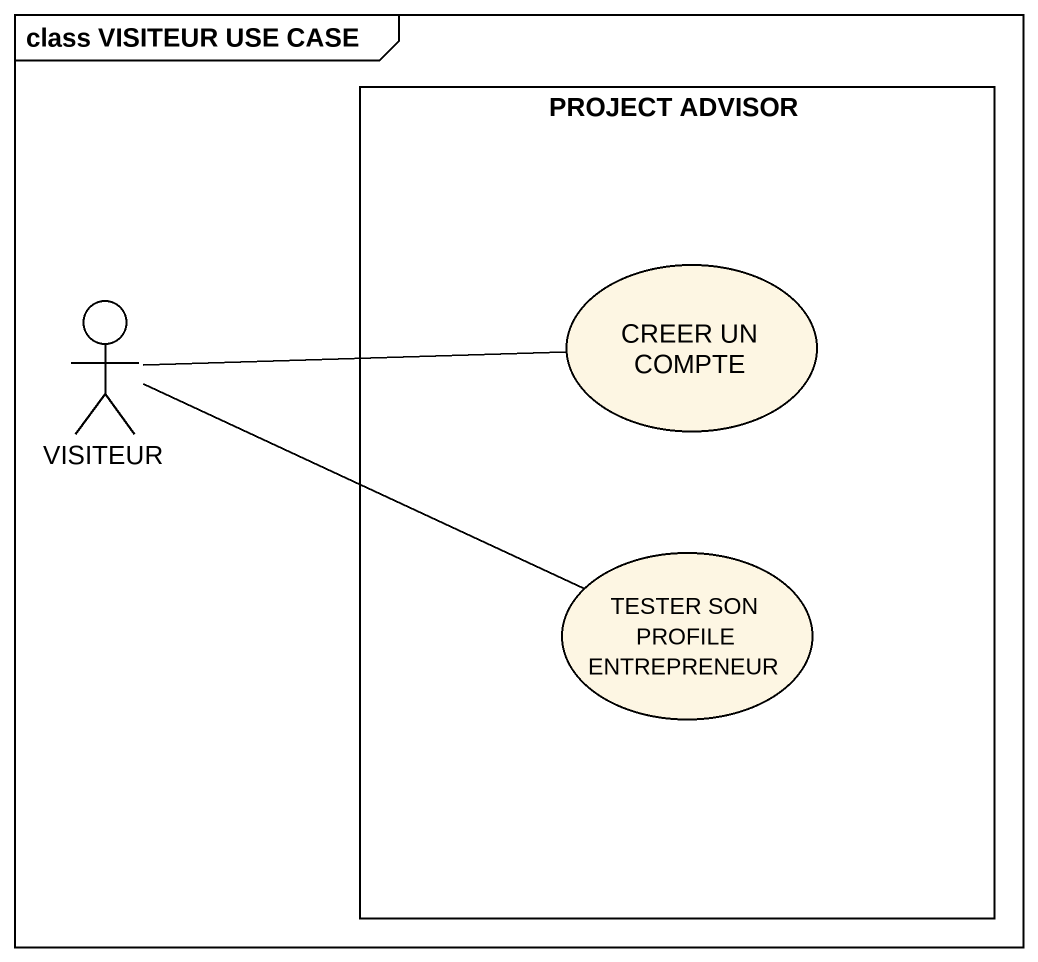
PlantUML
@startuml
mainframe class VISITEUR USE CASE
rectangle "PROJECT ADVISOR" as PROJECT_ADVISOR {
  usecase "CREER UN COMPTE" as CREER_UN_COMPTE
  usecase "TESTER SON PROFILE ENTREPRENEUR" as TESTER_SON_PROFILE
}
actor VISITEUR
VISITEUR -right- CREER_UN_COMPTE
VISITEUR -right- TESTER_SON_PROFILE
@enduml
